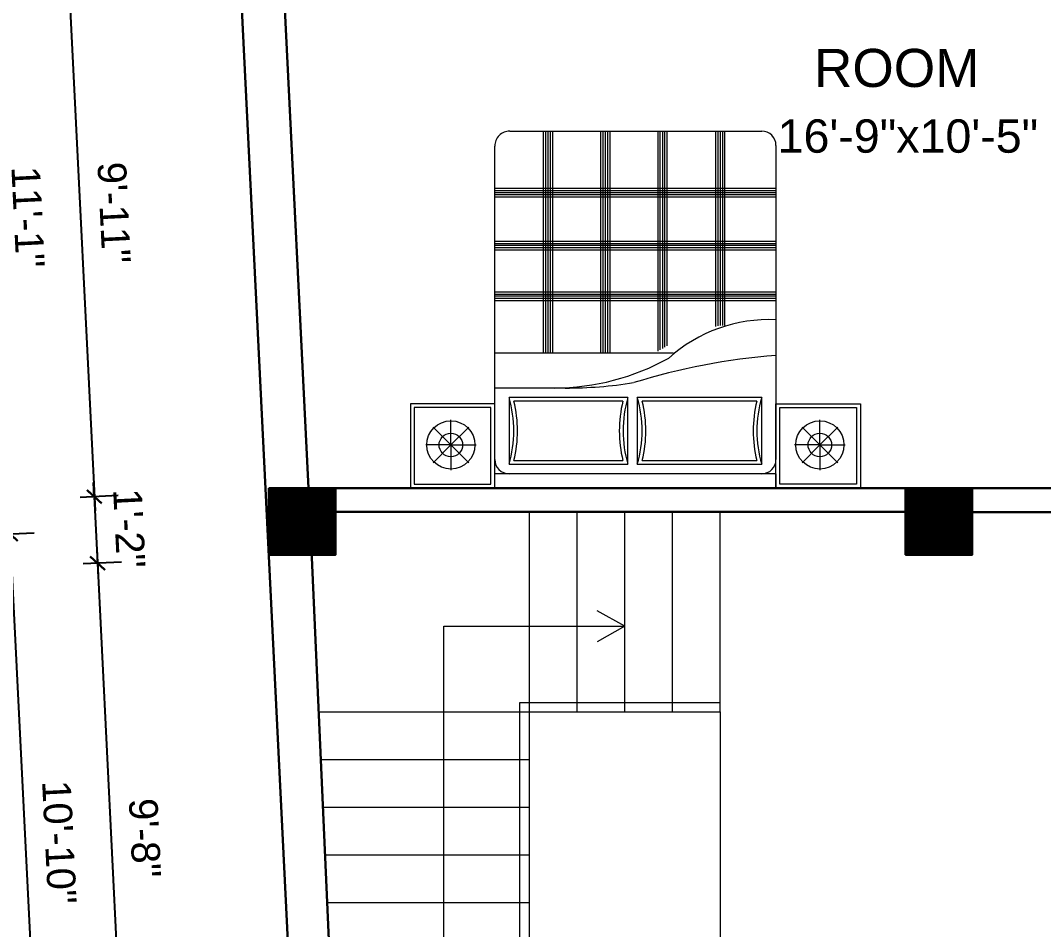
# Model space of a CAD drawing. Header units: inches. Extents: x 2681 to 17714, y 9074 to 11852.
# Drawn here: x 2941.3 to 3156, y 10906.8 to 11097.6 of the extents above; entities that cross this region are included whole.
import ezdxf

# ---------------------------------------------------------------- set-up
doc = ezdxf.new("R2010")
doc.units = ezdxf.units.IN
doc.header["$MEASUREMENT"] = 0
for name, color, linetype, lineweight in [('A-FURN', 9, 'Continuous', 5), ('Door', 205, 'Continuous', 13), ('hatch-.09', 8, 'Continuous', 9), ('Label', 7, 'Continuous', 13), ('ns_DIMS', 1, 'Continuous', 0), ('stair', 201, 'Continuous', 13), ('Text', 7, 'Continuous', 13), ('WALL', 12, 'Continuous', 30)]:
    doc.layers.add(name, color=color, linetype=linetype, lineweight=lineweight)
doc.layers.add('furniture', color=253, linetype='Continuous')
doc.styles.add('arial 1000', font='arial.ttf')
doc.styles.add('dim', font='arial.ttf', dxfattribs={"height": 7})
doc.styles.get("Standard").update_dxf_attribs({"font": 'arial.ttf'})
doc.dimstyles.new("1-8'", dxfattribs={"dimtxt": 6, "dimasz": 3, "dimexe": 3, "dimexo": 6, "dimgap": 4, "dimtad": 1, "dimdec": 0, "dimzin": 0, "dimdsep": 46, "dimlunit": 4, "dimtxsty": 'arial 1000', "dimblk": 'ARCHTICK', "dimcen": 8, "dimdle": 3, "dimclrt": 7, "dimazin": 0, "dimtfac": 1, "dimtdec": 0, "dimtix": 1, "dimtmove": 2, "dimatfit": 3, "dimfxl": 5, "dimfxlon": 1, "dimarcsym": 0})

# ---------------------------------------------------------------- blocks, each defined once
blk = doc.blocks.new('_ArchTick')
at = {"color": 0, "const_width": 0.15}
blk.add_lwpolyline([(-0.5, -0.5), (0.5, 0.5)], dxfattribs=at)
blk = doc.blocks.new('*D480')
at = {"layer": 'Defpoints', "color": 0, "transparency": 16777216}
for p in [(2986.87, 11117.98), (2993.4, 10999.48), (2956.76, 10997.67)]:
    blk.add_point(p, dxfattribs=at)
at = {"layer": 'ns_DIMS', "color": 0, "lineweight": -2, "transparency": 16777216}
for p, q in [((2950.77, 11119.21), (2956.91, 10994.67)), ((2955.91, 11116.46), (2947.92, 11116.07)), ((2961.75, 10997.92), (2953.76, 10997.52))]:
    blk.add_line(p, q, dxfattribs=at)
at = {"layer": 'ns_DIMS', "color": 0, "lineweight": -2, "transparency": 16777216, "xscale": 3, "yscale": 3, "zscale": 3}
for p, rotation in [((2950.92, 11116.21), 92.82029601864413), ((2956.76, 10997.67), 272.8202960186442)]:
    blk.add_blockref('_ArchTick', p, dxfattribs=dict(at, rotation=rotation))
at = {"layer": 'ns_DIMS', "color": 7, "transparency": 16777216, "insert": (2960.89, 11057.29), "char_height": 6, "attachment_point": 5, "rotation": 272.8203, "style": 'arial 1000'}
blk.add_mtext('9\'-11"', dxfattribs=at)
blk = doc.blocks.new('*D481')
at = {"layer": 'Defpoints', "color": 0, "transparency": 16777216}
for p in [(2993.4, 10999.48), (2993.4, 10985.48), (2957.45, 10983.7)]:
    blk.add_point(p, dxfattribs=at)
at = {"layer": 'ns_DIMS', "color": 0, "lineweight": -2, "transparency": 16777216}
for p, q in [((2956.76, 10997.67), (2956.61, 11000.67)), ((2961.75, 10997.92), (2953.76, 10997.52)), ((2956.76, 10997.67), (2957.45, 10983.7)), ((2962.44, 10983.95), (2954.45, 10983.56)), ((2957.45, 10983.7), (2957.59, 10980.71))]:
    blk.add_line(p, q, dxfattribs=at)
at = {"layer": 'ns_DIMS', "color": 0, "lineweight": -2, "transparency": 16777216, "xscale": 3, "yscale": 3, "zscale": 3}
for p, rotation in [((2956.76, 10997.67), 272.8202960186442), ((2957.45, 10983.7), 92.82029601864413)]:
    blk.add_blockref('_ArchTick', p, dxfattribs=dict(at, rotation=rotation))
at = {"layer": 'ns_DIMS', "color": 7, "transparency": 16777216, "insert": (2964.11, 10991.03), "char_height": 6, "attachment_point": 5, "rotation": 272.8203, "style": 'arial 1000'}
blk.add_mtext('1\'-2"', dxfattribs=at)
blk = doc.blocks.new('*D482')
at = {"layer": 'Defpoints', "color": 0, "transparency": 16777216}
for p in [(2993.4, 10985.48), (2999.81, 10869.48), (2963.16, 10867.67)]:
    blk.add_point(p, dxfattribs=at)
at = {"layer": 'ns_DIMS', "color": 0, "lineweight": -2, "transparency": 16777216}
for p, q in [((2957.3, 10986.7), (2963.31, 10864.67)), ((2962.44, 10983.95), (2954.45, 10983.56)), ((2968.16, 10867.92), (2960.17, 10867.52))]:
    blk.add_line(p, q, dxfattribs=at)
at = {"layer": 'ns_DIMS', "color": 0, "lineweight": -2, "transparency": 16777216, "xscale": 3, "yscale": 3, "zscale": 3}
for p, rotation in [((2957.45, 10983.7), 92.82029601864413), ((2963.16, 10867.67), 272.8202960186442)]:
    blk.add_blockref('_ArchTick', p, dxfattribs=dict(at, rotation=rotation))
at = {"layer": 'ns_DIMS', "color": 7, "transparency": 16777216, "insert": (2967.36, 10926.04), "char_height": 6, "attachment_point": 5, "rotation": 272.8203, "style": 'arial 1000'}
blk.add_mtext('9\'-8"', dxfattribs=at)
blk = doc.blocks.new('*D488')
at = {"layer": 'Defpoints', "color": 0, "transparency": 16777216}
for p in [(2986.18, 11131.98), (2914.27, 11128.44), (3006.16, 10726.48)]:
    blk.add_point(p, dxfattribs=at)
at = {"layer": 'ns_DIMS', "color": 0, "lineweight": -2, "transparency": 16777216}
for p, q in [((2934.4, 10719.94), (2914.12, 11131.44)), ((2919.27, 11128.69), (2911.28, 11128.29)), ((2939.24, 10723.18), (2931.25, 10722.79))]:
    blk.add_line(p, q, dxfattribs=at)
at = {"layer": 'ns_DIMS', "color": 0, "lineweight": -2, "transparency": 16777216, "xscale": 3, "yscale": 3, "zscale": 3}
for p, rotation in [((2914.27, 11128.44), 92.82029601863792), ((2934.25, 10722.93), 272.8202960186379)]:
    blk.add_blockref('_ArchTick', p, dxfattribs=dict(at, rotation=rotation))
at = {"layer": 'ns_DIMS', "color": 7, "transparency": 16777216, "insert": (2931.32, 10926.04), "char_height": 6, "attachment_point": 5, "rotation": 272.8203, "style": 'arial 1000'}
blk.add_mtext('33\'-10"', dxfattribs=at)
blk = doc.blocks.new('*D489')
at = {"layer": 'Defpoints', "color": 0, "transparency": 16777216}
for p in [(2993.4, 10992.48), (2939.12, 10989.8), (2999.81, 10862.48)]:
    blk.add_point(p, dxfattribs=at)
at = {"layer": 'ns_DIMS', "color": 0, "lineweight": -2, "transparency": 16777216}
for p, q in [((2945.68, 10856.81), (2938.98, 10992.8)), ((2944.12, 10990.05), (2936.13, 10989.65)), ((2950.52, 10860.05), (2942.53, 10859.65))]:
    blk.add_line(p, q, dxfattribs=at)
at = {"layer": 'ns_DIMS', "color": 0, "lineweight": -2, "transparency": 16777216, "xscale": 3, "yscale": 3, "zscale": 3}
for p, rotation in [((2939.12, 10989.8), 92.82029601864413), ((2945.53, 10859.8), 272.8202960186442)]:
    blk.add_blockref('_ArchTick', p, dxfattribs=dict(at, rotation=rotation))
at = {"layer": 'ns_DIMS', "color": 7, "transparency": 16777216, "insert": (2949.38, 10925.15), "char_height": 6, "attachment_point": 5, "rotation": 272.8203, "style": 'arial 1000'}
blk.add_mtext('10\'-10"', dxfattribs=at)
blk = doc.blocks.new('*D490')
at = {"layer": 'Defpoints', "color": 0, "transparency": 16777216}
for p in [(2986.87, 11124.98), (2932.6, 11122.31), (2993.4, 10992.48)]:
    blk.add_point(p, dxfattribs=at)
at = {"layer": 'ns_DIMS', "color": 0, "lineweight": -2, "transparency": 16777216}
for p, q in [((2939.27, 10986.81), (2932.45, 11125.31)), ((2937.59, 11122.56), (2929.6, 11122.16)), ((2944.12, 10990.05), (2936.13, 10989.65))]:
    blk.add_line(p, q, dxfattribs=at)
at = {"layer": 'ns_DIMS', "color": 0, "lineweight": -2, "transparency": 16777216, "xscale": 3, "yscale": 3, "zscale": 3}
for p, rotation in [((2932.6, 11122.31), 92.82029601864413), ((2939.12, 10989.8), 272.8202960186442)]:
    blk.add_blockref('_ArchTick', p, dxfattribs=dict(at, rotation=rotation))
at = {"layer": 'ns_DIMS', "color": 7, "transparency": 16777216, "insert": (2942.86, 11056.4), "char_height": 6, "attachment_point": 5, "rotation": 272.8203, "style": 'arial 1000'}
blk.add_mtext('11\'-1"', dxfattribs=at)
blk = doc.blocks.new('A$C3AED30AC')
at = {"layer": 'A-FURN', "color": 147, "linetype": 'ByBlock'}
for p, q in [((0, 1532.2), (0, 1982.2)), ((0, 1982.2), (450, 1982.2)), ((450, 1982.2), (1949.6, 1982.2)), ((450, 1982.2), (450, 1532.2)), ((450, 1906), (450, 1982.2)), ((1949.6, 1982.2), (1949.6, 1532.2)), ((2399.6, 1982.2), (1949.6, 1982.2)), ((2399.6, 1532.2), (2399.6, 1982.2)), ((450, 1906), (1949.6, 1906)), ((450, 155.2), (450, 1829.8)), ((1949.6, 1829.8), (1949.6, 159)), ((450, 1532.2), (0, 1532.2)), ((1949.6, 1532.2), (2399.6, 1532.2)), ((1869.6, 79), (526.2, 79))]:
    blk.add_line(p, q, dxfattribs=at)
at = {"layer": 'A-FURN', "color": 8}
for p, q in [((20, 1552.2), (20, 1962.2)), ((20, 1962.2), (430, 1962.2)), ((430, 1962.2), (430, 1552.2)), ((1969.6, 1962.2), (1969.6, 1552.2)), ((2379.6, 1962.2), (1969.6, 1962.2)), ((2379.6, 1552.2), (2379.6, 1962.2)), ((430, 1552.2), (20, 1552.2)), ((1969.6, 1552.2), (2379.6, 1552.2))]:
    blk.add_line(p, q, dxfattribs=at)
at = {"layer": 'A-FURN', "color": 5, "linetype": 'ByBlock'}
for p, q in [((216, 1752.2), (216, 1886.6)), ((526.2, 1855.2), (526.2, 1499.6)), ((1189.3, 1855.2), (526.2, 1855.2)), ((1189.3, 1499.6), (1189.3, 1855.2)), ((1873.4, 1855.2), (1240.1, 1855.2)), ((1240.1, 1855.2), (1240.1, 1499.6)), ((1873.4, 1499.6), (1873.4, 1855.2)), ((2183.6, 1752.2), (2183.6, 1886.6)), ((216, 1752.2), (121, 1847.2)), ((216, 1752.2), (311.1, 1847.2)), ((2183.6, 1752.2), (2088.5, 1847.2)), ((2183.6, 1752.2), (2278.6, 1847.2)), ((216, 1752.2), (81.7, 1752.2)), ((216, 1752.2), (121, 1657.2)), ((216, 1752.2), (216, 1752.2)), ((216, 1752.2), (216, 1752.2)), ((216, 1752.2), (216, 1752.2)), ((216, 1752.2), (350.4, 1752.2)), ((216, 1752.2), (216, 1617.8)), ((216, 1752.2), (311.1, 1657.2)), ((2183.6, 1752.2), (2049.2, 1752.2)), ((2183.6, 1752.2), (2088.5, 1657.2)), ((2183.6, 1752.2), (2317.9, 1752.2)), ((2183.6, 1752.2), (2183.6, 1752.2)), ((2183.6, 1752.2), (2183.6, 1752.2)), ((2183.6, 1752.2), (2183.6, 1752.2)), ((2183.6, 1752.2), (2278.6, 1657.2)), ((2183.6, 1752.2), (2183.6, 1617.8)), ((526.2, 1499.6), (1189.3, 1499.6)), ((1240.1, 1499.6), (1873.4, 1499.6)), ((1573.7, 1448.8), (1949.6, 1448.8)), ((996, 1263.6), (1949.6, 1263.6))]:
    blk.add_line(p, q, dxfattribs=at)
at = {"layer": 'A-FURN', "color": 9}
for p, q in [((1163.2, 1835.2), (552.3, 1835.2)), ((1847.3, 1835.2), (1266.2, 1835.2)), ((552.3, 1519.6), (1163.2, 1519.6)), ((1266.2, 1519.6), (1847.3, 1519.6))]:
    blk.add_line(p, q, dxfattribs=at)
at = {"layer": 'A-FURN', "color": 8, "linetype": 'Continuous'}
for p, q in [((1335, 1263.6), (1335, 79)), ((1347, 1263.6), (1347, 79)), ((1359, 1263.6), (1359, 79)), ((1372.1, 1263.6), (1372.1, 79)), ((1384.1, 1263.6), (1384.1, 79)), ((1639.9, 1263.6), (1639.9, 79)), ((1651.9, 1263.6), (1651.9, 79)), ((1663.9, 1263.6), (1663.9, 79)), ((1676.9, 1263.6), (1676.9, 79)), ((1688.9, 1263.6), (1688.9, 79)), ((1029.9, 1223.1), (1029.9, 79)), ((1041.9, 1230), (1041.9, 79)), ((1053.9, 1237.2), (1053.9, 79)), ((1067, 1245.2), (1067, 79)), ((1079, 1252.8), (1079, 79)), ((722, 1114.6), (722, 79)), ((734, 1114.6), (734, 79)), ((746, 1114.6), (746, 79)), ((759.1, 1117.1), (759.1, 79)), ((771.1, 1120.2), (771.1, 79)), ((450, 983.2), (1949.6, 983.2)), ((450, 971.2), (1949.6, 971.2)), ((450, 959.2), (1949.6, 959.2)), ((450, 949.8), (1949.6, 949.8)), ((450, 937.8), (1949.6, 937.8)), ((450, 713), (1949.6, 713)), ((450, 701), (1949.6, 701)), ((450, 689), (1949.6, 689)), ((450, 679.6), (1949.6, 679.6)), ((450, 667.6), (1949.6, 667.6)), ((450, 431.1), (1949.6, 431.1)), ((450, 419.1), (1949.6, 419.1)), ((450, 407.1), (1949.6, 407.1)), ((450, 397.7), (1949.6, 397.7)), ((450, 385.7), (1949.6, 385.7))]:
    blk.add_line(p, q, dxfattribs=at)
at = {"layer": 'A-FURN', "color": 5, "linetype": 'ByBlock'}
for centre, radius in [((216, 1752.2), 128.5), ((2183.6, 1752.2), 128.5), ((216, 1752.2), 62.8), ((2183.6, 1752.2), 62.8)]:
    blk.add_circle(centre, radius, dxfattribs=at)
at = {"layer": 'A-FURN', "color": 147, "linetype": 'ByBlock'}
for centre, radius, start, end in [((526.2, 1829.8), 76.2, 90, 180), ((1873.4, 1829.8), 76.2, 0, 90), ((526.2, 155.2), 76.2, 180, 270), ((1869.6, 159), 80, 270, 0)]:
    blk.add_arc(centre, radius, start, end, dxfattribs=at)
at = {"layer": 'A-FURN', "color": 5, "linetype": 'ByBlock'}
for centre, radius, start, end in [((-83.4, 1677.4), 635, 343.7398, 16.2602), ((1798.9, 1677.4), 635, 163.7398, 196.2602), ((630.5, 1677.4), 635, 343.7398, 16.2602), ((2483, 1677.4), 635, 163.7398, 196.2602), ((193.9, 4688.5), 3422.4, 274.2889, 287.25), ((1638.5, 177.4), 1271.4, 90.3564, 119.0389), ((1572.9, -870.3), 2319.1, 89.9801, 99.0312), ((485.1, 1886.5), 802.9, 267.4969, 311.9132)]:
    blk.add_arc(centre, radius, start, end, dxfattribs=at)
at = {"layer": 'A-FURN', "color": 9}
for centre, start, end in [((-83.4, 1677.4), 346.0594, 13.9406), ((1798.9, 1677.4), 166.0594, 193.9406), ((630.5, 1677.4), 346.0594, 13.9406), ((2483, 1677.4), 166.0594, 193.9406)]:
    blk.add_arc(centre, 655, start, end, dxfattribs=at)

msp = doc.modelspace()

# ---------------------------------------------------------------- hatches: boundary and pattern name
at = {"layer": 'hatch-.09'}
h = msp.add_hatch(dxfattribs=at)
h.set_pattern_fill('ANSI31', color=256)
h.set_pattern_definition([(45, (-12438.98707, 10709.33713), (-0.0883883476, 0.0883883476), [])])
h.paths.add_polyline_path([(3007.4, 10999.48), (2993.4, 10999.48), (2993.4, 10985.48), (3007.4, 10985.48)])
h = msp.add_hatch(dxfattribs=at)
h.set_pattern_fill('ANSI31', color=256)
h.set_pattern_definition([(45, (-12305.32065, 10709.33713), (-0.0883883476, 0.0883883476), [])])
h.paths.add_polyline_path([(3141.07, 10999.48), (3127.07, 10999.48), (3127.07, 10985.48), (3141.07, 10985.48)])

# ---------------------------------------------------------------- linework, layer by layer
at = {"layer": 'Door'}
msp.add_line((3088.12, 10952.48), (3088.12, 10902.48), dxfattribs=at)
at = {"layer": 'ns_DIMS'}
for p, q in [((3068.12, 10970.48), (3062.32, 10973.74)), ((3030.12, 10970.48), (3068.12, 10970.48)), ((3030.12, 10884.48), (3030.12, 10970.48)), ((3068.12, 10970.48), (3062.32, 10967.21))]:
    msp.add_line(p, q, dxfattribs=at)
at = {"layer": 'stair', "linetype": 'ByBlock', "ltscale": 5}
for p, q in [((3048.12, 10860.48), (3048.12, 10994.48)), ((3058.12, 10952.48), (3058.12, 10994.48)), ((3068.12, 10952.48), (3068.12, 10994.48)), ((3078.12, 10952.48), (3078.12, 10994.48)), ((3088.12, 10952.48), (3088.12, 10994.48)), ((3046.12, 10954.48), (3088.12, 10954.48)), ((3046.12, 10900.48), (3046.12, 10954.48)), ((3003.85, 10952.48), (3088.12, 10952.48)), ((3004.3, 10942.48), (3048.12, 10942.48)), ((3004.75, 10932.48), (3048.12, 10932.48)), ((3005.19, 10922.48), (3048.12, 10922.48)), ((3005.64, 10912.48), (3048.12, 10912.48))]:
    msp.add_line(p, q, dxfattribs=at)
at = {"layer": 'WALL'}
for p, q in [((3006.16, 10726.48), (2986.18, 11131.98)), ((3001.72, 10999.48), (2995.89, 11117.98)), ((3138.82, 10999.48), (3001.87, 10999.48)), ((3127.07, 10994.48), (3007.11, 10994.48)), ((3007.55, 10869.48), (3002.34, 10986.48))]:
    msp.add_line(p, q, dxfattribs=at)
for points in [[(2993.4, 10999.48), (3007.4, 10999.48), (3007.4, 10985.48), (2993.4, 10985.48)], [(3127.07, 10999.48), (3141.07, 10999.48), (3141.07, 10985.48), (3127.07, 10985.48)], [(3141.07, 10999.48), (3163.33, 10999.48), (3163.33, 10994.43), (3141.07, 10994.43)]]:
    msp.add_lwpolyline(points, close=True, dxfattribs=at)

# ---------------------------------------------------------------- block references
at = {"layer": 'furniture', "xscale": 0.03937007859349251, "yscale": 0.03937007859349251, "zscale": 0.03937007859349251, "rotation": 180}
msp.add_blockref('A$C3AED30AC', (3117.58, 11077.52), dxfattribs=at)

# ---------------------------------------------------------------- texts
at = {"layer": 'Label', "color": 5, "linetype": 'ByBlock', "insert": (3125.21, 11091.68), "char_height": 8, "width": 88.4068, "attachment_point": 2, "style": 'dim'}
msp.add_mtext('ROOM', dxfattribs=at)
at = {"layer": 'Text', "insert": (3127.56, 11076.88), "char_height": 7, "width": 440.957, "attachment_point": 2}
msp.add_mtext('16\'-9"x10\'-5"', dxfattribs=at)

# ---------------------------------------------------------------- dimensions: what is measured, and where the dimension line sits
at = {"layer": 'ns_DIMS'}
dim = msp.add_aligned_dim(p1=(3006.16, 10726.48), p2=(2986.18, 11131.98), distance=72, dimstyle="1-8'", dxfattribs=at)
dim.commit()
dim.dimension.update_dxf_attribs({"geometry": '*D488', "text_midpoint": (2931.32, 10926.04)})
for base, p1, p2, angle, picture, middle in [((2932.6, 11122.31), (2993.4, 10992.48), (2986.87, 11124.98), 272.8203, '*D490', (2942.86, 11056.4)), ((2956.76, 10997.67), (2986.87, 11117.98), (2993.4, 10999.48), 92.8203, '*D480', (2960.89, 11057.29)), ((2957.45, 10983.7), (2993.4, 10999.48), (2993.4, 10985.48), 92.8203, '*D481', (2964.11, 10991.03)), ((2939.12, 10989.8), (2999.81, 10862.48), (2993.4, 10992.48), 272.8203, '*D489', (2949.38, 10925.15)), ((2963.16, 10867.67), (2993.4, 10985.48), (2999.81, 10869.48), 92.8203, '*D482', (2967.36, 10926.04))]:
    dim = msp.add_linear_dim(base=base, p1=p1, p2=p2, angle=angle, dimstyle="1-8'", dxfattribs=at)
    dim.commit()
    dim.dimension.update_dxf_attribs({"geometry": picture, "text_midpoint": middle})

doc.saveas('drawing.dxf')
